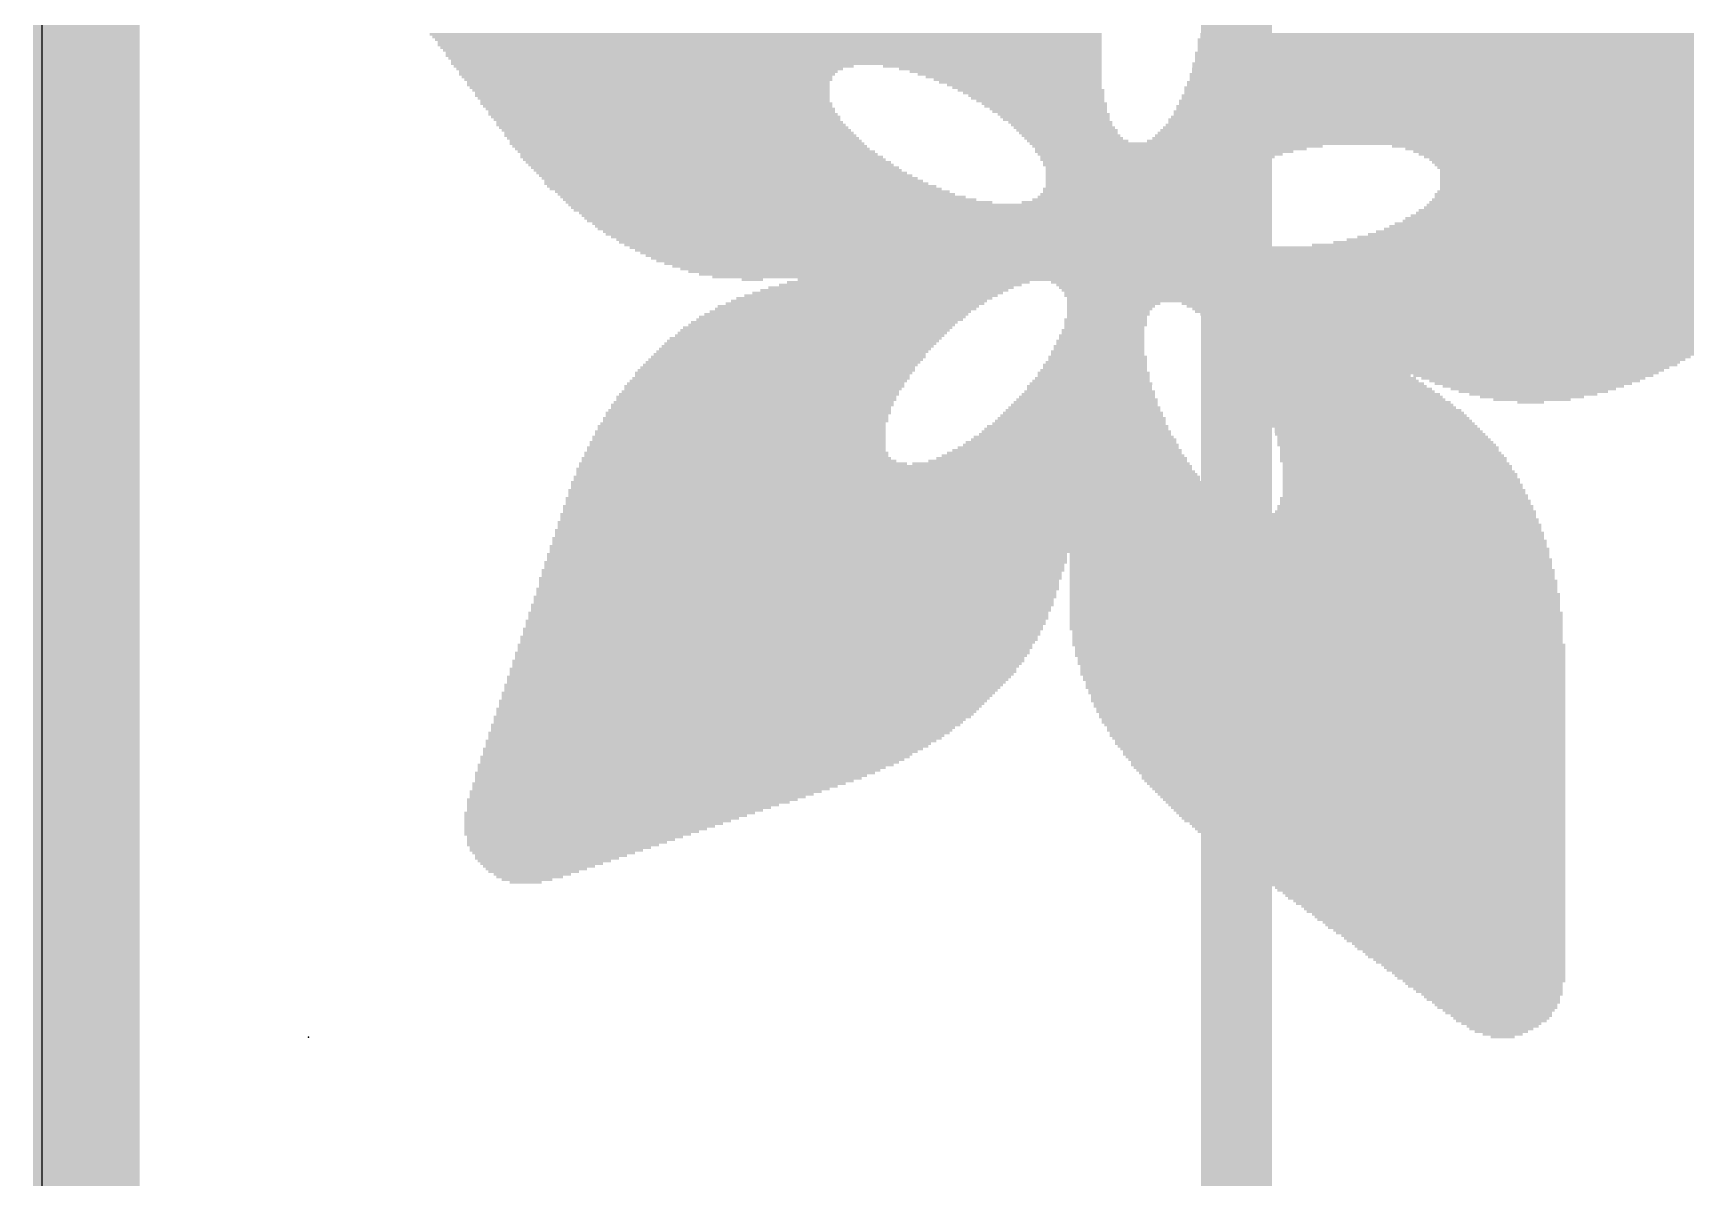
# Model space of a CAD drawing. Extents: x -6.4 to 34.4, y -0.2 to 45.9.
# Drawn here: x -2.565 to 2.16, y 9.249 to 12.521 of the extents above; entities that cross this region are included whole.
import ezdxf

# ---------------------------------------------------------------- set-up
doc = ezdxf.new("R2010")
doc.units = 0
for name, color, linetype in [('1', 12, 'CONTINUOUS'), ('16', 5, 'CONTINUOUS'), ('20', 53, 'CONTINUOUS'), ('21', 40, 'CONTINUOUS'), ('22', 6, 'CONTINUOUS'), ('23', 53, 'CONTINUOUS')]:
    doc.layers.add(name, color=color, linetype=linetype)

# ---------------------------------------------------------------- blocks, each defined once
blk = doc.blocks.new('RECT')
blk.add_solid([(-0.5, -0.5), (0.5, -0.5), (-0.5, 0.5), (0.5, 0.5)])

msp = doc.modelspace()

# ---------------------------------------------------------------- linework, layer by layer
at = {"layer": '1', "const_width": 0.3048}
msp.add_lwpolyline([(-2.413, 0), (-2.413, 45.72)], dxfattribs=at)
at = {"layer": '16', "const_width": 0.3048}
msp.add_lwpolyline([(-2.413, 0), (-2.413, 45.72)], dxfattribs=at)
at = {"layer": '20'}
msp.add_line((-2.54, 43.18), (-2.54, 2.54), dxfattribs=at)
at = {"layer": '22', "const_width": 0.2032}
msp.add_lwpolyline([(0.875, 39.06), (0.875, 8.56)], dxfattribs=at)
at = {"layer": '23'}
msp.add_point((-1.778, 9.652), dxfattribs=at)

# ---------------------------------------------------------------- block references
at = {"layer": '21'}
for p, xscale, yscale in [((-0.4712, 12.5171), 1.9203, 0.0076), ((-0.4674, 12.5095), 1.9127, 0.0076), ((-0.4635, 12.5019), 1.905, 0.0076), ((-0.4597, 12.4943), 1.8974, 0.0076), ((-0.4597, 12.4867), 1.8974, 0.0077), ((-0.4559, 12.479), 1.8898, 0.0076), ((-0.4521, 12.4714), 1.8822, 0.0076), ((1.8796, 12.5019), 2.2326, 0.0076), ((1.8873, 12.4943), 2.2479, 0.0076), ((1.8911, 12.4867), 2.2555, 0.0077), ((1.8987, 12.479), 2.2707, 0.0076), ((1.9025, 12.4714), 2.2784, 0.0076), ((1.8758, 12.5095), 2.2098, 0.0076), ((1.8644, 12.5171), 2.1869, 0.0076), ((-0.4483, 12.4638), 1.8746, 0.0076), ((-0.4483, 12.4562), 1.8746, 0.0076), ((-0.4445, 12.4486), 1.8669, 0.0077), ((-0.4407, 12.4409), 1.8593, 0.0076), ((-0.4407, 12.4333), 1.8593, 0.0076), ((-0.7912, 12.4257), 1.143, 0.0076), ((0.1766, 12.4257), 0.6249, 0.0076), ((1.9101, 12.4333), 2.3241, 0.0076), ((1.9101, 12.4257), 2.3241, 0.0076), ((1.9025, 12.4638), 2.2936, 0.0076), ((1.9063, 12.4562), 2.3012, 0.0076), ((1.9063, 12.4486), 2.3012, 0.0077), ((1.9101, 12.4409), 2.3088, 0.0076), ((-0.8027, 12.4181), 1.1049, 0.0076), ((-0.8065, 12.4105), 1.0821, 0.0077), ((-0.8103, 12.4028), 1.0745, 0.0076), ((-0.8103, 12.3952), 1.0591, 0.0076), ((-0.8065, 12.3876), 1.0515, 0.0076), ((-0.8065, 12.38), 1.0363, 0.0076), ((0.1994, 12.4181), 0.5792, 0.0076), ((0.2147, 12.4105), 0.5487, 0.0077), ((0.2261, 12.4028), 0.5258, 0.0076), ((0.2375, 12.3952), 0.503, 0.0076), ((0.249, 12.3876), 0.4801, 0.0076), ((0.2566, 12.38), 0.4649, 0.0076), ((1.9101, 12.38), 2.3546, 0.0076), ((1.9101, 12.4028), 2.3394, 0.0076), ((1.9139, 12.3952), 2.347, 0.0076), ((1.9139, 12.3876), 2.347, 0.0076), ((1.9139, 12.4181), 2.3318, 0.0076), ((1.9139, 12.4105), 2.3318, 0.0077), ((-0.8065, 12.3724), 1.0363, 0.0077), ((-0.8027, 12.3647), 1.0287, 0.0076), ((-0.7989, 12.3571), 1.0211, 0.0076), ((-0.795, 12.3495), 1.0134, 0.0076), ((-0.795, 12.3419), 1.0134, 0.0076), ((-0.7912, 12.3343), 1.0058, 0.0077), ((0.268, 12.3724), 0.442, 0.0077), ((0.2756, 12.3647), 0.4268, 0.0076), ((0.2871, 12.3571), 0.4191, 0.0076), ((0.2947, 12.3495), 0.4039, 0.0076), ((0.3023, 12.3419), 0.3886, 0.0076), ((0.3061, 12.3343), 0.381, 0.0077), ((1.9063, 12.3419), 2.3774, 0.0076), ((1.9063, 12.3343), 2.3774, 0.0077), ((1.9063, 12.3647), 2.3622, 0.0076), ((1.9063, 12.3571), 2.3622, 0.0076), ((1.9101, 12.3495), 2.3698, 0.0076), ((1.9101, 12.3724), 2.3546, 0.0077), ((-0.7874, 12.3266), 0.9982, 0.0076), ((-0.7836, 12.319), 1.0058, 0.0076), ((-0.7798, 12.3114), 0.9982, 0.0076), ((-0.7722, 12.3038), 0.9983, 0.0076), ((-0.7683, 12.2962), 0.9906, 0.0077), ((-0.7645, 12.2885), 0.9982, 0.0076), ((0.3137, 12.3266), 0.3658, 0.0076), ((0.3251, 12.319), 0.3581, 0.0076), ((0.329, 12.3114), 0.3505, 0.0076), ((0.3366, 12.3038), 0.3353, 0.0076), ((0.3404, 12.2962), 0.3277, 0.0077), ((0.3518, 12.2885), 0.32, 0.0076), ((1.8911, 12.2962), 2.3927, 0.0077), ((1.8911, 12.2885), 2.3927, 0.0076), ((1.8949, 12.3114), 2.3851, 0.0076), ((1.8949, 12.3038), 2.3851, 0.0076), ((1.9025, 12.3266), 2.3851, 0.0076), ((1.9025, 12.319), 2.3851, 0.0076), ((-0.7569, 12.2809), 0.9982, 0.0076), ((-0.7531, 12.2733), 0.9906, 0.0076), ((-0.7455, 12.2657), 0.9906, 0.0076), ((-0.7417, 12.2581), 0.9982, 0.0077), ((-0.734, 12.2504), 0.9983, 0.0076), ((-0.7264, 12.2428), 0.9982, 0.0076), ((-0.7188, 12.2352), 0.9982, 0.0076), ((0.3556, 12.2809), 0.3124, 0.0076), ((0.3594, 12.2733), 0.3048, 0.0076), ((0.3709, 12.2657), 0.2971, 0.0076), ((0.3747, 12.2581), 0.2895, 0.0077), ((0.3823, 12.2504), 0.2896, 0.0076), ((0.3899, 12.2428), 0.2896, 0.0076), ((0.3937, 12.2352), 0.282, 0.0076), ((1.853, 12.2352), 2.4079, 0.0076), ((1.8606, 12.2428), 2.4079, 0.0076), ((1.8644, 12.2504), 2.4003, 0.0076), ((1.872, 12.2581), 2.4003, 0.0077), ((1.8797, 12.2733), 2.4003, 0.0076), ((1.8797, 12.2657), 2.4003, 0.0076), ((1.8835, 12.2809), 2.3927, 0.0076), ((-0.715, 12.2276), 1.0058, 0.0076), ((-0.7074, 12.22), 1.0058, 0.0077), ((-0.696, 12.2047), 1.0135, 0.0076), ((-0.6997, 12.2123), 1.0059, 0.0076), ((-0.6884, 12.1971), 1.0135, 0.0076), ((-0.6807, 12.1895), 1.0134, 0.0076), ((0.4014, 12.2276), 0.2819, 0.0076), ((0.409, 12.22), 0.2819, 0.0077), ((0.4204, 12.2123), 0.2896, 0.0076), ((1.6548, 12.2047), 2.7432, 0.0076), ((0.7061, 12.1971), 0.8306, 0.0076), ((0.6871, 12.1895), 0.7772, 0.0076), ((1.8263, 12.2123), 2.4155, 0.0076), ((1.8377, 12.22), 2.408, 0.0077), ((1.8454, 12.2276), 2.4079, 0.0076), ((2.1692, 12.1971), 1.6993, 0.0076), ((2.1844, 12.1895), 1.6536, 0.0076), ((-0.6693, 12.1819), 1.0211, 0.0077), ((-0.6617, 12.1742), 1.0211, 0.0076), ((-0.6541, 12.1666), 1.0363, 0.0076), ((-0.6465, 12.159), 1.0363, 0.0076), ((-0.635, 12.1514), 1.044, 0.0076), ((-0.6274, 12.1438), 1.0439, 0.0077), ((0.6681, 12.1819), 0.7391, 0.0077), ((0.6566, 12.1742), 0.701, 0.0076), ((0.649, 12.1666), 0.6706, 0.0076), ((0.6376, 12.159), 0.6477, 0.0076), ((0.6299, 12.1514), 0.6172, 0.0076), ((0.6223, 12.1438), 0.602, 0.0077), ((2.1882, 12.1819), 1.6154, 0.0077), ((2.192, 12.1742), 1.5926, 0.0076), ((2.1959, 12.1666), 1.5697, 0.0076), ((2.1959, 12.159), 1.5393, 0.0076), ((2.1958, 12.1514), 1.524, 0.0076), ((2.1959, 12.1438), 1.5087, 0.0077), ((-0.6159, 12.1361), 1.0515, 0.0076), ((-0.6083, 12.1285), 1.0516, 0.0076), ((-0.5969, 12.1209), 1.0592, 0.0076), ((-0.5855, 12.1133), 1.0668, 0.0076), ((-0.574, 12.1057), 1.0744, 0.0077), ((-0.5626, 12.098), 1.082, 0.0076), ((0.6185, 12.1361), 0.5792, 0.0076), ((0.6033, 12.1209), 0.5487, 0.0076), ((0.5956, 12.1133), 0.5334, 0.0076), ((0.5918, 12.1057), 0.5258, 0.0077), ((0.5842, 12.098), 0.5106, 0.0076), ((0.6109, 12.1285), 0.5639, 0.0076), ((2.1921, 12.1361), 1.4859, 0.0076), ((2.1921, 12.1285), 1.4707, 0.0076), ((2.1882, 12.1209), 1.463, 0.0076), ((2.1806, 12.1133), 1.4478, 0.0076), ((2.1768, 12.1057), 1.4402, 0.0077), ((2.1692, 12.098), 1.4249, 0.0076), ((-0.555, 12.0904), 1.0973, 0.0076), ((-0.5398, 12.0828), 1.1125, 0.0076), ((-0.5283, 12.0752), 1.1202, 0.0076), ((-0.5092, 12.0676), 1.1277, 0.0077), ((-0.4978, 12.0599), 1.1354, 0.0076), ((-0.4788, 12.0523), 1.1582, 0.0076), ((0.55, 12.0523), 0.4877, 0.0076), ((0.5575, 12.0599), 0.4877, 0.0076), ((0.569, 12.0752), 0.4953, 0.0076), ((0.5652, 12.0676), 0.4877, 0.0077), ((0.5804, 12.0904), 0.503, 0.0076), ((0.5766, 12.0828), 0.4953, 0.0076), ((2.1349, 12.0599), 1.3868, 0.0076), ((2.1311, 12.0523), 1.3792, 0.0076), ((2.1463, 12.0676), 1.3944, 0.0077), ((2.1654, 12.0904), 1.4173, 0.0076), ((2.1616, 12.0828), 1.4097, 0.0076), ((2.154, 12.0752), 1.3945, 0.0076), ((-0.4598, 12.0447), 1.1811, 0.0076), ((-0.4331, 12.0371), 1.2192, 0.0076), ((-0.1245, 12.0295), 1.8211, 0.0077), ((-0.1207, 12.0218), 1.8135, 0.0076), ((-0.1169, 12.0142), 1.8059, 0.0076), ((-0.1092, 12.0066), 1.7907, 0.0076), ((-0.1054, 11.999), 1.783, 0.0076), ((0.5232, 12.0371), 0.5257, 0.0076), ((0.5423, 12.0447), 0.503, 0.0076), ((2.0587, 11.999), 1.3716, 0.0076), ((2.0739, 12.0066), 1.3716, 0.0076), ((2.0815, 12.0142), 1.3716, 0.0076), ((2.093, 12.0218), 1.364, 0.0076), ((2.1044, 12.0295), 1.3716, 0.0077), ((2.112, 12.0371), 1.3716, 0.0076), ((2.1235, 12.0447), 1.3793, 0.0076), ((-0.1016, 11.9914), 1.7754, 0.0077), ((-0.094, 11.9837), 1.7755, 0.0076), ((-0.0864, 11.9761), 1.7603, 0.0076), ((-0.0787, 11.9685), 1.7602, 0.0076), ((-0.0711, 11.9609), 1.7602, 0.0076), ((-0.0559, 11.9533), 1.7602, 0.0077), ((1.9787, 11.9533), 1.4097, 0.0077), ((1.9939, 11.9609), 1.3944, 0.0076), ((2.0091, 11.9685), 1.3945, 0.0076), ((2.0206, 11.9761), 1.3868, 0.0076), ((2.0396, 11.9837), 1.3792, 0.0076), ((2.0473, 11.9914), 1.3793, 0.0077), ((-0.0445, 11.9456), 1.7679, 0.0076), ((-0.0292, 11.938), 1.7678, 0.0076), ((-0.014, 11.9304), 1.7679, 0.0076), ((0.0051, 11.9228), 1.7907, 0.0076), ((0.0394, 11.9152), 1.8288, 0.0077), ((0.8814, 11.9075), 3.4824, 0.0076), ((1.8606, 11.9152), 1.5393, 0.0077), ((1.8949, 11.9228), 1.4859, 0.0076), ((1.9215, 11.9304), 1.463, 0.0076), ((1.9406, 11.938), 1.4402, 0.0076), ((1.9635, 11.9456), 1.4249, 0.0076), ((0.8814, 11.8999), 3.4518, 0.0076), ((0.8852, 11.8923), 3.429, 0.0076), ((0.889, 11.8847), 3.4062, 0.0076), ((0.889, 11.8771), 3.3756, 0.0077), ((0.8928, 11.8694), 3.3528, 0.0076), ((0.8967, 11.8618), 3.3147, 0.0076), ((0.9042, 11.8542), 3.2843, 0.0076), ((0.9119, 11.8466), 3.2537, 0.0076), ((0.9157, 11.839), 3.2156, 0.0077), ((0.9271, 11.8313), 3.1776, 0.0076), ((0.9385, 11.8237), 3.1242, 0.0076), ((-0.5092, 11.8161), 0.0609, 0.0076), ((1.0567, 11.8161), 2.8727, 0.0076), ((-0.1893, 11.7628), 0.7315, 0.0077), ((-0.1701, 11.7704), 0.7239, 0.0076), ((-0.1512, 11.778), 0.7163, 0.0076), ((-0.1321, 11.7856), 0.7087, 0.0076), ((-0.113, 11.7932), 0.701, 0.0076), ((-0.0864, 11.8009), 0.6935, 0.0077), ((-0.0635, 11.8085), 0.6934, 0.0076), ((1.4148, 11.8085), 2.1412, 0.0076), ((1.4148, 11.8009), 2.1108, 0.0077), ((1.4148, 11.7932), 2.0955, 0.0076), ((1.411, 11.7856), 2.0726, 0.0076), ((1.411, 11.778), 2.0574, 0.0076), ((1.4072, 11.7704), 2.0498, 0.0076), ((1.4034, 11.7628), 2.0269, 0.0077), ((-0.2692, 11.717), 0.7544, 0.0076), ((-0.2578, 11.7247), 0.7468, 0.0077), ((-0.2426, 11.7323), 0.7467, 0.0076), ((-0.235, 11.7399), 0.7467, 0.0076), ((-0.2159, 11.7475), 0.7392, 0.0076), ((-0.2045, 11.7551), 0.7315, 0.0076), ((0.5232, 11.7475), 0.2667, 0.0076), ((0.5118, 11.7323), 0.2438, 0.0076), ((0.508, 11.7247), 0.2362, 0.0077), ((0.508, 11.717), 0.2362, 0.0076), ((1.3996, 11.7551), 2.0193, 0.0076), ((0.5157, 11.7399), 0.2515, 0.0076), ((1.5596, 11.7475), 1.684, 0.0076), ((1.5595, 11.7399), 1.6535, 0.0076), ((1.5634, 11.7323), 1.6307, 0.0076), ((1.5596, 11.7247), 1.6078, 0.0077), ((1.5634, 11.717), 1.585, 0.0076), ((-0.3302, 11.6713), 0.7696, 0.0076), ((-0.3226, 11.6789), 0.7696, 0.0076), ((-0.3111, 11.6866), 0.762, 0.0077), ((-0.3035, 11.6942), 0.762, 0.0076), ((-0.2883, 11.7018), 0.762, 0.0076), ((-0.2807, 11.7094), 0.762, 0.0076), ((0.4928, 11.6713), 0.2362, 0.0076), ((0.5004, 11.7018), 0.2362, 0.0076), ((0.5004, 11.6942), 0.2362, 0.0076), ((0.5004, 11.6866), 0.2362, 0.0077), ((0.4966, 11.6789), 0.2286, 0.0076), ((0.5042, 11.7094), 0.2286, 0.0076), ((1.5634, 11.7094), 1.5697, 0.0076), ((1.5595, 11.7018), 1.5469, 0.0076), ((1.5596, 11.6942), 1.5316, 0.0076), ((1.5557, 11.6866), 1.5087, 0.0077), ((1.5557, 11.6789), 1.4935, 0.0076), ((1.5557, 11.6713), 1.4783, 0.0076), ((-0.3797, 11.6256), 0.7772, 0.0076), ((-0.3721, 11.6332), 0.7772, 0.0076), ((-0.3645, 11.6408), 0.7772, 0.0076), ((-0.3569, 11.6485), 0.7773, 0.0077), ((-0.3454, 11.6561), 0.7696, 0.0076), ((-0.3378, 11.6637), 0.7696, 0.0076), ((0.4814, 11.6256), 0.2591, 0.0076), ((0.4852, 11.6408), 0.2515, 0.0076), ((0.4852, 11.6332), 0.2515, 0.0076), ((0.4889, 11.6561), 0.2439, 0.0076), ((0.4889, 11.6485), 0.2439, 0.0077), ((0.4928, 11.6637), 0.2362, 0.0076), ((1.552, 11.6637), 1.4555, 0.0076), ((1.552, 11.6561), 1.4401, 0.0076), ((1.552, 11.6485), 1.4249, 0.0077), ((1.5482, 11.6408), 1.4021, 0.0076), ((1.5405, 11.6256), 1.3716, 0.0076), ((1.5482, 11.6332), 1.3869, 0.0076), ((-0.4293, 11.5723), 0.7849, 0.0077), ((-0.4217, 11.5799), 0.7849, 0.0076), ((-0.414, 11.5875), 0.7848, 0.0076), ((-0.4064, 11.5951), 0.7848, 0.0076), ((-0.4026, 11.6027), 0.7772, 0.0076), ((-0.395, 11.6104), 0.7773, 0.0077), ((-0.3874, 11.618), 0.7773, 0.0076), ((0.4699, 11.5723), 0.2972, 0.0077), ((0.4737, 11.5799), 0.2896, 0.0076), ((0.4776, 11.5951), 0.2819, 0.0076), ((0.4776, 11.5875), 0.2819, 0.0076), ((0.4776, 11.6104), 0.2667, 0.0077), ((0.4776, 11.6027), 0.2667, 0.0076), ((0.4814, 11.618), 0.2591, 0.0076), ((1.5367, 11.618), 1.3488, 0.0076), ((1.5368, 11.6104), 1.3335, 0.0077), ((1.5329, 11.6027), 1.3106, 0.0076), ((1.5253, 11.5951), 1.2954, 0.0076), ((1.5214, 11.5875), 1.2725, 0.0076), ((1.5177, 11.5799), 1.2497, 0.0076), ((1.5139, 11.5723), 1.2421, 0.0077), ((-0.4636, 11.5265), 0.7925, 0.0076), ((-0.456, 11.5342), 0.7925, 0.0077), ((-0.4483, 11.5494), 0.7924, 0.0076), ((-0.4521, 11.5418), 0.7848, 0.0076), ((-0.4407, 11.557), 0.7925, 0.0076), ((-0.4369, 11.5646), 0.7849, 0.0076), ((0.4585, 11.5265), 0.3353, 0.0076), ((0.4623, 11.5342), 0.3276, 0.0077), ((0.4661, 11.5494), 0.32, 0.0076), ((0.4661, 11.5418), 0.32, 0.0076), ((0.4661, 11.557), 0.3048, 0.0076), ((0.4699, 11.5646), 0.2972, 0.0076), ((1.5062, 11.5646), 1.2116, 0.0076), ((1.4986, 11.557), 1.1964, 0.0076), ((1.4948, 11.5494), 1.1734, 0.0076), ((1.1443, 11.5418), 0.4572, 0.0076), ((1.1519, 11.5342), 0.4724, 0.0077), ((1.1595, 11.5265), 0.4724, 0.0076), ((1.7234, 11.5418), 0.6858, 0.0076), ((1.7234, 11.5342), 0.64, 0.0077), ((1.7272, 11.5265), 0.602, 0.0076), ((-0.4979, 11.4808), 0.8001, 0.0076), ((-0.4903, 11.4884), 0.8001, 0.0076), ((-0.4864, 11.4961), 0.7924, 0.0077), ((-0.475, 11.5113), 0.8001, 0.0076), ((-0.4788, 11.5037), 0.7925, 0.0076), ((-0.4712, 11.5189), 0.7925, 0.0076), ((0.4471, 11.4808), 0.3887, 0.0076), ((0.4509, 11.4884), 0.381, 0.0076), ((0.4547, 11.4961), 0.3734, 0.0077), ((0.4546, 11.5113), 0.3581, 0.0076), ((0.4546, 11.5037), 0.3581, 0.0076), ((0.4585, 11.5189), 0.3505, 0.0076), ((1.1672, 11.5189), 0.4877, 0.0076), ((1.1747, 11.5113), 0.4877, 0.0076), ((1.1824, 11.5037), 0.5029, 0.0076), ((1.19, 11.4961), 0.503, 0.0077), ((1.1976, 11.4884), 0.5182, 0.0076), ((1.2053, 11.4808), 0.5181, 0.0076), ((1.7234, 11.5189), 0.5638, 0.0076), ((1.7234, 11.5113), 0.5182, 0.0076), ((1.7234, 11.5037), 0.4724, 0.0076), ((1.7234, 11.4961), 0.4268, 0.0077), ((1.7234, 11.4884), 0.3658, 0.0076), ((1.7196, 11.4808), 0.2972, 0.0076), ((-0.5207, 11.4351), 0.8154, 0.0076), ((-0.5169, 11.4427), 0.8077, 0.0076), ((-0.5131, 11.4503), 0.8001, 0.0076), ((-0.5092, 11.458), 0.8077, 0.0077), ((-0.5055, 11.4656), 0.8001, 0.0076), ((-0.4979, 11.4732), 0.8001, 0.0076), ((0.4356, 11.4351), 0.4572, 0.0076), ((0.4356, 11.4427), 0.442, 0.0076), ((0.4395, 11.4503), 0.4343, 0.0076), ((0.4395, 11.458), 0.4191, 0.0077), ((0.4433, 11.4656), 0.4115, 0.0076), ((0.4471, 11.4732), 0.4039, 0.0076), ((1.209, 11.4732), 0.5257, 0.0076), ((1.2205, 11.4656), 0.5334, 0.0076), ((1.2243, 11.458), 0.541, 0.0077), ((1.2319, 11.4503), 0.541, 0.0076), ((1.2433, 11.4351), 0.5639, 0.0076), ((1.2396, 11.4427), 0.5563, 0.0076), ((1.7196, 11.4732), 0.221, 0.0076), ((1.7158, 11.4656), 0.0762, 0.0076), ((-0.5398, 11.397), 0.8229, 0.0076), ((-0.5398, 11.3894), 0.8229, 0.0076), ((-0.536, 11.4046), 0.8153, 0.0076), ((-0.5283, 11.4199), 0.8154, 0.0077), ((-0.5283, 11.4122), 0.8154, 0.0076), ((-0.5245, 11.4275), 0.8078, 0.0076), ((0.4166, 11.3894), 0.5258, 0.0076), ((0.4204, 11.397), 0.5182, 0.0076), ((0.4242, 11.4046), 0.4953, 0.0076), ((0.428, 11.4122), 0.4876, 0.0076), ((0.4318, 11.4199), 0.48, 0.0077), ((0.4318, 11.4275), 0.4648, 0.0076), ((1.251, 11.4275), 0.5639, 0.0076), ((1.2548, 11.4199), 0.5715, 0.0077), ((1.2662, 11.4046), 0.5792, 0.0076), ((1.27, 11.397), 0.5868, 0.0076), ((1.2624, 11.4122), 0.5715, 0.0076), ((1.2776, 11.3894), 0.5867, 0.0076), ((-0.5512, 11.3513), 0.8458, 0.0076), ((-0.5512, 11.3437), 0.8458, 0.0077), ((-0.5474, 11.3665), 0.8382, 0.0076), ((-0.5474, 11.3589), 0.8382, 0.0076), ((-0.5435, 11.3818), 0.8305, 0.0077), ((-0.5435, 11.3741), 0.8305, 0.0076), ((0.4013, 11.3437), 0.6172, 0.0077), ((0.4013, 11.3513), 0.602, 0.0076), ((0.409, 11.3589), 0.5867, 0.0076), ((0.409, 11.3665), 0.5715, 0.0076), ((0.4128, 11.3741), 0.5487, 0.0076), ((0.4166, 11.3818), 0.541, 0.0077), ((1.2814, 11.3818), 0.5943, 0.0077), ((1.2853, 11.3741), 0.6019, 0.0076), ((1.2929, 11.3665), 0.602, 0.0076), ((1.2967, 11.3589), 0.6096, 0.0076), ((1.3005, 11.3513), 0.6172, 0.0076), ((1.3043, 11.3437), 0.6248, 0.0077), ((-0.536, 11.2903), 0.9373, 0.0076), ((-0.555, 11.3056), 0.8839, 0.0077), ((-0.5474, 11.2979), 0.8991, 0.0076), ((-0.555, 11.3208), 0.8687, 0.0076), ((-0.555, 11.3132), 0.8687, 0.0076), ((-0.555, 11.336), 0.8534, 0.0076), ((-0.555, 11.3284), 0.8534, 0.0076), ((0.3442, 11.2903), 0.7925, 0.0076), ((0.3633, 11.2979), 0.7391, 0.0076), ((0.3747, 11.3056), 0.7163, 0.0077), ((0.3785, 11.3132), 0.6934, 0.0076), ((0.3823, 11.3208), 0.6706, 0.0076), ((0.3899, 11.3284), 0.6554, 0.0076), ((0.3937, 11.336), 0.6324, 0.0076), ((1.3119, 11.336), 0.6248, 0.0076), ((1.3119, 11.3284), 0.6248, 0.0076), ((1.3157, 11.3208), 0.6325, 0.0076), ((1.3234, 11.3056), 0.6477, 0.0077), ((1.3234, 11.2979), 0.6477, 0.0076), ((1.3196, 11.3132), 0.6401, 0.0076), ((1.331, 11.2903), 0.6477, 0.0076), ((-0.1245, 11.2522), 1.7907, 0.0076), ((-0.1245, 11.2446), 1.7907, 0.0076), ((-0.1283, 11.2675), 1.7679, 0.0077), ((-0.1245, 11.2598), 1.7755, 0.0076), ((-0.1321, 11.2751), 1.7602, 0.0076), ((-0.1283, 11.2827), 1.7526, 0.0076), ((1.3348, 11.2827), 0.6553, 0.0076), ((1.3348, 11.2751), 0.6553, 0.0076), ((1.3386, 11.2675), 0.663, 0.0077), ((1.3424, 11.2598), 0.6706, 0.0076), ((1.3424, 11.2522), 0.6706, 0.0076), ((1.3462, 11.2446), 0.6782, 0.0076), ((-0.1168, 11.2141), 1.8364, 0.0076), ((-0.113, 11.2065), 1.844, 0.0076), ((-0.1092, 11.1989), 1.8516, 0.0076), ((-0.1245, 11.237), 1.8059, 0.0076), ((-0.1207, 11.2294), 1.8135, 0.0077), ((-0.1168, 11.2217), 1.8212, 0.0076), ((1.3462, 11.237), 0.6782, 0.0076), ((1.35, 11.2294), 0.6858, 0.0077), ((1.35, 11.2217), 0.6858, 0.0076), ((1.3538, 11.2141), 0.6934, 0.0076), ((1.3538, 11.2065), 0.6934, 0.0076), ((1.3577, 11.1989), 0.7011, 0.0076), ((-0.0978, 11.1684), 1.905, 0.0076), ((-0.094, 11.1608), 1.9126, 0.0076), ((-0.0864, 11.1532), 1.9279, 0.0077), ((-0.1092, 11.1913), 1.8669, 0.0077), ((-0.1054, 11.1836), 1.8746, 0.0076), ((-0.1016, 11.176), 1.8822, 0.0076), ((1.3577, 11.1532), 0.7467, 0.0077), ((1.3577, 11.1684), 0.7315, 0.0076), ((1.3577, 11.1608), 0.7315, 0.0076), ((1.3538, 11.1913), 0.7087, 0.0077), ((1.3577, 11.1836), 0.7163, 0.0076), ((1.3577, 11.176), 0.7163, 0.0076), ((0.3366, 11.0998), 2.8194, 0.0076), ((0.3366, 11.1227), 2.8041, 0.0076), ((0.3404, 11.1151), 2.8118, 0.0077), ((0.3404, 11.1074), 2.8118, 0.0076), ((-0.0864, 11.1455), 1.9431, 0.0076), ((-0.0749, 11.1379), 1.966, 0.0076), ((0.3404, 11.1303), 2.7965, 0.0076), ((1.3462, 11.1379), 0.7696, 0.0076), ((1.3538, 11.1455), 0.7544, 0.0076), ((0.3366, 11.0541), 2.8499, 0.0076), ((0.3366, 11.077), 2.8347, 0.0077), ((0.3404, 11.0693), 2.8423, 0.0076), ((0.3404, 11.0617), 2.8423, 0.0076), ((0.3404, 11.0922), 2.827, 0.0076), ((0.3404, 11.0846), 2.827, 0.0076), ((-0.3569, 11.0084), 1.4935, 0.0076), ((-0.3531, 11.0312), 1.4859, 0.0076), ((-0.3531, 11.0236), 1.4859, 0.0076), ((-0.3531, 11.016), 1.4859, 0.0076), ((0.3404, 11.0465), 2.8575, 0.0076), ((0.3404, 11.0389), 2.8575, 0.0077), ((1.0833, 11.0312), 1.3716, 0.0076), ((1.0833, 11.0236), 1.3716, 0.0076), ((1.0871, 11.016), 1.3792, 0.0076), ((1.0871, 11.0084), 1.3792, 0.0076), ((-0.3721, 10.9627), 1.4936, 0.0077), ((-0.3683, 10.9779), 1.4859, 0.0076), ((-0.3683, 10.9703), 1.4859, 0.0076), ((-0.3644, 10.9855), 1.4935, 0.0076), ((-0.3607, 11.0008), 1.4859, 0.0077), ((-0.3607, 10.9931), 1.4859, 0.0076), ((1.0871, 11.0008), 1.3792, 0.0077), ((1.0871, 10.9931), 1.3792, 0.0076), ((1.091, 10.9855), 1.3869, 0.0076), ((1.091, 10.9779), 1.3869, 0.0076), ((1.091, 10.9703), 1.3869, 0.0076), ((1.091, 10.9627), 1.3869, 0.0077), ((-0.3798, 10.9322), 1.4935, 0.0076), ((-0.3836, 10.9245), 1.4859, 0.0077), ((-0.3836, 10.9169), 1.4859, 0.0076), ((-0.376, 10.955), 1.4859, 0.0076), ((-0.376, 10.9474), 1.4859, 0.0076), ((-0.376, 10.9398), 1.4859, 0.0076), ((1.0948, 10.955), 1.3945, 0.0076), ((1.0948, 10.9474), 1.3945, 0.0076), ((1.0948, 10.9398), 1.3945, 0.0076), ((1.0948, 10.9322), 1.3945, 0.0076), ((1.0948, 10.9245), 1.3945, 0.0077), ((1.0986, 10.9169), 1.4021, 0.0076), ((-0.4064, 10.8636), 1.4859, 0.0076), ((-0.395, 10.8864), 1.4935, 0.0077), ((-0.3987, 10.8788), 1.4859, 0.0076), ((-0.3987, 10.8712), 1.4859, 0.0076), ((-0.3874, 10.9093), 1.4935, 0.0076), ((-0.3911, 10.9017), 1.4859, 0.0076), ((-0.3911, 10.8941), 1.4859, 0.0076), ((1.0986, 10.9093), 1.4021, 0.0076), ((1.0986, 10.9017), 1.4021, 0.0076), ((1.0986, 10.8941), 1.4021, 0.0076), ((1.0986, 10.8864), 1.4021, 0.0077), ((1.0986, 10.8788), 1.4021, 0.0076), ((1.0986, 10.8712), 1.4021, 0.0076), ((1.1024, 10.8636), 1.4097, 0.0076), ((-0.4217, 10.8179), 1.4859, 0.0076), ((-0.4141, 10.8407), 1.4859, 0.0076), ((-0.4141, 10.8331), 1.4859, 0.0076), ((-0.4178, 10.8255), 1.4783, 0.0076), ((-0.4064, 10.856), 1.4859, 0.0076), ((-0.4064, 10.8483), 1.4859, 0.0077), ((1.1024, 10.856), 1.4097, 0.0076), ((1.1024, 10.8483), 1.4097, 0.0077), ((1.1024, 10.8407), 1.4097, 0.0076), ((1.1024, 10.8331), 1.4097, 0.0076), ((1.1024, 10.8255), 1.4097, 0.0076), ((1.1024, 10.8179), 1.4097, 0.0076), ((-0.4445, 10.7721), 1.4706, 0.0077), ((-0.4331, 10.795), 1.4783, 0.0076), ((-0.4331, 10.7874), 1.4783, 0.0076), ((-0.4369, 10.7798), 1.4707, 0.0076), ((-0.4254, 10.8102), 1.4783, 0.0077), ((-0.4254, 10.8026), 1.4783, 0.0076), ((1.1061, 10.8102), 1.4021, 0.0077), ((1.1061, 10.8026), 1.4021, 0.0076), ((1.1061, 10.795), 1.4021, 0.0076), ((1.1061, 10.7874), 1.4021, 0.0076), ((1.1061, 10.7798), 1.4021, 0.0076), ((1.1099, 10.7721), 1.4097, 0.0077), ((-0.4636, 10.7264), 1.4631, 0.0076), ((-0.4521, 10.7493), 1.4706, 0.0076), ((-0.4559, 10.7417), 1.463, 0.0076), ((-0.4597, 10.734), 1.4554, 0.0077), ((-0.4445, 10.7645), 1.4706, 0.0076), ((-0.4483, 10.7569), 1.463, 0.0076), ((1.1138, 10.7645), 1.402, 0.0076), ((1.1138, 10.7569), 1.402, 0.0076), ((1.1138, 10.7493), 1.402, 0.0076), ((1.1138, 10.7417), 1.402, 0.0076), ((1.1176, 10.734), 1.3944, 0.0077), ((1.1176, 10.7264), 1.3944, 0.0076), ((-0.4902, 10.6807), 1.4402, 0.0076), ((-0.4788, 10.7036), 1.4478, 0.0076), ((-0.4788, 10.6959), 1.4478, 0.0077), ((-0.4826, 10.6883), 1.4402, 0.0076), ((-0.4674, 10.7188), 1.4555, 0.0076), ((-0.4712, 10.7112), 1.4478, 0.0076), ((1.1176, 10.7188), 1.3944, 0.0076), ((1.1214, 10.7112), 1.3868, 0.0076), ((1.1214, 10.7036), 1.3868, 0.0076), ((1.1214, 10.6959), 1.3868, 0.0077), ((1.1214, 10.6883), 1.3868, 0.0076), ((1.1252, 10.6807), 1.3792, 0.0076), ((-0.5207, 10.635), 1.4097, 0.0076), ((-0.5245, 10.6274), 1.402, 0.0076), ((-0.5055, 10.6578), 1.4249, 0.0077), ((-0.5131, 10.6426), 1.4097, 0.0076), ((-0.5092, 10.6502), 1.4173, 0.0076), ((-0.4979, 10.6655), 1.4249, 0.0076), ((-0.494, 10.6731), 1.4326, 0.0076), ((1.1252, 10.6731), 1.3792, 0.0076), ((1.129, 10.6655), 1.3716, 0.0076), ((1.129, 10.6578), 1.3716, 0.0077), ((1.129, 10.6502), 1.3716, 0.0076), ((1.1329, 10.6426), 1.3639, 0.0076), ((1.1329, 10.635), 1.3639, 0.0076), ((1.1367, 10.6274), 1.3563, 0.0076), ((-0.5512, 10.5893), 1.3792, 0.0076), ((-0.555, 10.5816), 1.3716, 0.0077), ((-0.536, 10.6121), 1.3945, 0.0076), ((-0.5398, 10.6045), 1.3869, 0.0076), ((-0.5435, 10.5969), 1.3793, 0.0076), ((-0.5283, 10.6197), 1.3944, 0.0077), ((1.1367, 10.6197), 1.3563, 0.0077), ((1.1367, 10.6121), 1.3563, 0.0076), ((1.1404, 10.6045), 1.3487, 0.0076), ((1.1404, 10.5969), 1.3487, 0.0076), ((1.1442, 10.5893), 1.3411, 0.0076), ((1.1442, 10.5816), 1.3411, 0.0077), ((-0.5855, 10.5435), 1.3411, 0.0077), ((-0.5931, 10.5359), 1.3259, 0.0076), ((-0.5741, 10.5588), 1.3487, 0.0076), ((-0.5664, 10.5664), 1.364, 0.0076), ((-0.5778, 10.5512), 1.3411, 0.0076), ((-0.5588, 10.574), 1.364, 0.0076), ((1.1481, 10.574), 1.3335, 0.0076), ((1.1481, 10.5664), 1.3335, 0.0076), ((1.1519, 10.5588), 1.3258, 0.0076), ((1.1519, 10.5512), 1.3258, 0.0076), ((1.1557, 10.5435), 1.3182, 0.0077), ((1.1595, 10.5359), 1.3106, 0.0076), ((-0.6274, 10.4978), 1.2878, 0.0076), ((-0.635, 10.4902), 1.2726, 0.0076), ((-0.6045, 10.5207), 1.3182, 0.0076), ((-0.6121, 10.5131), 1.303, 0.0076), ((-0.6159, 10.5054), 1.2954, 0.0077), ((-0.5969, 10.5283), 1.3182, 0.0076), ((1.1595, 10.5283), 1.3106, 0.0076), ((1.1633, 10.5207), 1.303, 0.0076), ((1.1633, 10.5131), 1.303, 0.0076), ((1.1671, 10.5054), 1.2954, 0.0077), ((1.171, 10.4978), 1.2877, 0.0076), ((1.171, 10.4902), 1.2877, 0.0076), ((-0.6731, 10.4521), 1.2268, 0.0076), ((-0.6807, 10.4445), 1.2116, 0.0076), ((-0.6579, 10.4673), 1.2421, 0.0077), ((-0.6502, 10.475), 1.2573, 0.0076), ((-0.6655, 10.4597), 1.2268, 0.0076), ((-0.6388, 10.4826), 1.265, 0.0076), ((1.1747, 10.4826), 1.2801, 0.0076), ((1.1785, 10.475), 1.2725, 0.0076), ((1.1824, 10.4673), 1.2649, 0.0077), ((1.1824, 10.4597), 1.2649, 0.0076), ((1.1862, 10.4521), 1.2573, 0.0076), ((1.19, 10.4445), 1.2496, 0.0076), ((-0.7417, 10.3988), 1.1201, 0.0076), ((-0.7302, 10.4064), 1.143, 0.0076), ((-0.7493, 10.3911), 1.1049, 0.0077), ((-0.7112, 10.4216), 1.1658, 0.0076), ((-0.7188, 10.414), 1.1506, 0.0076), ((-0.6997, 10.4292), 1.1887, 0.0077), ((-0.6884, 10.4369), 1.1963, 0.0076), ((1.1938, 10.4369), 1.242, 0.0076), ((1.1938, 10.4292), 1.242, 0.0077), ((1.1976, 10.4216), 1.2344, 0.0076), ((1.2014, 10.414), 1.2268, 0.0076), ((1.2052, 10.4064), 1.2192, 0.0076), ((1.209, 10.3988), 1.2115, 0.0076), ((1.209, 10.3911), 1.2115, 0.0077), ((-0.8141, 10.353), 1.0059, 0.0077), ((-0.8255, 10.3454), 0.983, 0.0076), ((-0.7989, 10.3607), 1.0211, 0.0076), ((-0.776, 10.3759), 1.0668, 0.0076), ((-0.7874, 10.3683), 1.044, 0.0076), ((-0.7607, 10.3835), 1.082, 0.0076), ((1.2128, 10.3835), 1.2039, 0.0076), ((1.2167, 10.3759), 1.1963, 0.0076), ((1.2205, 10.3683), 1.1887, 0.0076), ((1.2243, 10.3607), 1.1811, 0.0076), ((1.2281, 10.353), 1.1734, 0.0077), ((1.2319, 10.3454), 1.1658, 0.0076), ((-0.8789, 10.3149), 0.8915, 0.0077), ((-0.8903, 10.3073), 0.8687, 0.0076), ((-0.8522, 10.3302), 0.9449, 0.0076), ((-0.8636, 10.3226), 0.922, 0.0076), ((-0.9017, 10.2997), 0.8458, 0.0076), ((-0.837, 10.3378), 0.9601, 0.0076), ((1.2357, 10.3378), 1.1582, 0.0076), ((1.2395, 10.3302), 1.1506, 0.0076), ((1.2433, 10.3226), 1.143, 0.0076), ((1.2471, 10.3149), 1.1353, 0.0077), ((1.251, 10.3073), 1.1277, 0.0076), ((1.2548, 10.2997), 1.1201, 0.0076), ((-0.9169, 10.2921), 0.8306, 0.0076), ((-0.9284, 10.2845), 0.8077, 0.0076), ((-0.9398, 10.2769), 0.7848, 0.0077), ((-0.9512, 10.2692), 0.762, 0.0076), ((-0.9627, 10.2616), 0.7391, 0.0076), ((-0.9741, 10.254), 0.7163, 0.0076), ((1.2586, 10.2921), 1.1125, 0.0076), ((1.2624, 10.2845), 1.1049, 0.0076), ((1.2662, 10.2769), 1.0972, 0.0077), ((1.27, 10.2692), 1.0896, 0.0076), ((1.2776, 10.2616), 1.0744, 0.0076), ((1.2814, 10.254), 1.0668, 0.0076), ((-0.9855, 10.2464), 0.6934, 0.0076), ((-0.997, 10.2388), 0.6705, 0.0077), ((-1.0084, 10.2311), 0.6477, 0.0076), ((-1.016, 10.2235), 0.6172, 0.0076), ((-1.0274, 10.2159), 0.5944, 0.0076), ((-1.0389, 10.2083), 0.5715, 0.0076), ((1.2853, 10.2464), 1.0591, 0.0076), ((1.2891, 10.2388), 1.0515, 0.0077), ((1.2967, 10.2311), 1.0363, 0.0076), ((1.3005, 10.2235), 1.0287, 0.0076), ((1.3043, 10.2159), 1.021, 0.0076), ((1.3119, 10.2083), 1.0058, 0.0076), ((-1.0503, 10.2007), 0.5486, 0.0077), ((-1.0579, 10.193), 0.5182, 0.0076), ((-1.0694, 10.1854), 0.4953, 0.0076), ((-1.077, 10.1778), 0.4649, 0.0076), ((-1.0846, 10.1702), 0.4343, 0.0076), ((-1.096, 10.1626), 0.4114, 0.0077), ((-1.1036, 10.1549), 0.381, 0.0076), ((1.3157, 10.2007), 0.9982, 0.0077), ((1.3195, 10.193), 0.9906, 0.0076), ((1.3272, 10.1854), 0.9753, 0.0076), ((1.331, 10.1778), 0.9677, 0.0076), ((1.3386, 10.1702), 0.9525, 0.0076), ((1.3424, 10.1626), 0.9448, 0.0077), ((1.3462, 10.1549), 0.9372, 0.0076), ((-1.1113, 10.1473), 0.3505, 0.0076), ((-1.1189, 10.1397), 0.3201, 0.0076), ((-1.1265, 10.1321), 0.2896, 0.0076), ((-1.1341, 10.1245), 0.259, 0.0077), ((-1.1379, 10.1168), 0.221, 0.0076), ((-1.1456, 10.1092), 0.1905, 0.0076), ((1.3538, 10.1473), 0.922, 0.0076), ((1.3576, 10.1397), 0.9144, 0.0076), ((1.3615, 10.1321), 0.9067, 0.0076), ((1.3691, 10.1245), 0.8915, 0.0077), ((1.3729, 10.1168), 0.8839, 0.0076), ((1.3767, 10.1092), 0.8763, 0.0076), ((-1.1532, 10.1016), 0.1447, 0.0076), ((-1.157, 10.094), 0.0915, 0.0076), ((1.3843, 10.1016), 0.861, 0.0076), ((1.3881, 10.094), 0.8534, 0.0076), ((1.3957, 10.0864), 0.8382, 0.0077), ((1.3996, 10.0787), 0.8305, 0.0076), ((1.4034, 10.0711), 0.8229, 0.0076), ((1.411, 10.0635), 0.8077, 0.0076), ((1.4148, 10.0559), 0.8001, 0.0076), ((1.4186, 10.0483), 0.7924, 0.0077), ((1.4262, 10.0406), 0.7772, 0.0076), ((1.43, 10.033), 0.7696, 0.0076), ((1.4377, 10.0254), 0.7543, 0.0076), ((1.4415, 10.0178), 0.7467, 0.0076), ((1.4453, 10.0102), 0.7391, 0.0077), ((1.4528, 10.0025), 0.7239, 0.0076), ((1.4567, 9.9949), 0.7162, 0.0076), ((1.4605, 9.9873), 0.7086, 0.0076), ((1.4681, 9.9797), 0.6934, 0.0076), ((1.4719, 9.9721), 0.6858, 0.0077), ((1.4758, 9.9644), 0.6781, 0.0076), ((1.4834, 9.9568), 0.6629, 0.0076), ((1.4871, 9.9492), 0.6553, 0.0076), ((1.4948, 9.9416), 0.64, 0.0076), ((1.4986, 9.934), 0.6324, 0.0077), ((1.5024, 9.9263), 0.6248, 0.0076), ((1.51, 9.9187), 0.6096, 0.0076), ((1.5139, 9.9111), 0.6019, 0.0076), ((1.5177, 9.9035), 0.5943, 0.0076), ((1.5252, 9.8959), 0.5791, 0.0077), ((1.5291, 9.8882), 0.5715, 0.0076), ((1.5329, 9.8806), 0.5638, 0.0076), ((1.5405, 9.873), 0.5486, 0.0076), ((1.5443, 9.8654), 0.541, 0.0076), ((1.552, 9.8578), 0.5257, 0.0077), ((1.5557, 9.8501), 0.5181, 0.0076), ((1.5595, 9.8425), 0.5105, 0.0076), ((1.5672, 9.8349), 0.4953, 0.0076), ((1.571, 9.8273), 0.4876, 0.0076), ((1.5748, 9.8197), 0.48, 0.0077), ((1.5824, 9.812), 0.4648, 0.0076), ((1.5824, 9.8044), 0.4496, 0.0076), ((1.5863, 9.7968), 0.4419, 0.0076), ((1.5938, 9.7892), 0.4267, 0.0076), ((1.5977, 9.7816), 0.4191, 0.0077), ((1.6053, 9.7739), 0.4038, 0.0076), ((1.6053, 9.7663), 0.3886, 0.0076), ((1.6091, 9.7587), 0.381, 0.0076), ((1.6167, 9.7511), 0.3658, 0.0076), ((1.6168, 9.7435), 0.3505, 0.0077), ((1.6206, 9.7358), 0.3429, 0.0076), ((1.6244, 9.7282), 0.3201, 0.0076), ((1.6243, 9.7206), 0.3048, 0.0076), ((1.632, 9.713), 0.2895, 0.0076), ((1.632, 9.7054), 0.2743, 0.0077), ((1.632, 9.6977), 0.2591, 0.0076), ((1.632, 9.6901), 0.2286, 0.0076), ((1.6358, 9.6825), 0.2057, 0.0076), ((1.632, 9.6749), 0.1829, 0.0076), ((1.632, 9.6673), 0.1524, 0.0077), ((1.6358, 9.6596), 0.1143, 0.0076), ((1.6358, 9.652), 0.0686, 0.0076)]:
    msp.add_blockref('RECT', p, dxfattribs=dict(at, xscale=xscale, yscale=yscale))

doc.saveas('drawing.dxf')
